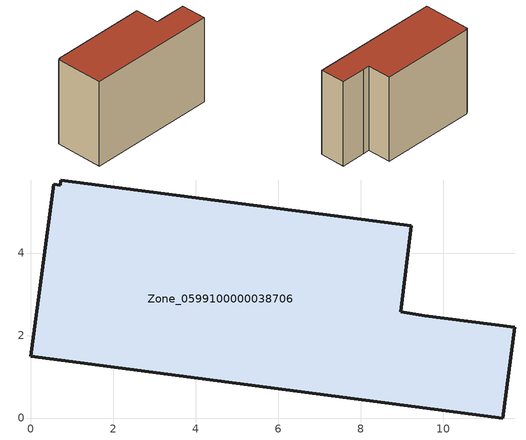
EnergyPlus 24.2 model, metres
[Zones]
Zone_0599100000038706
 floor ground (C_G): 0.56,5.67 0.72,5.65 0.73,5.77 9.23,4.66 8.97,2.57 9.55,2.48 11.74,2.2 11.45,0 0,1.5 z0
 wall outside (C_F): 0,1.5 11.45,0 11.74,2.2 9.55,2.48 8.97,2.57 9.23,4.66 0.73,5.77 0.72,5.65 0.56,5.67 0,1.5 z0:7.8
 roof outside (C_R): 0.72,5.65 0.56,5.67 0,1.5 11.45,0 11.74,2.2 9.55,2.48 8.97,2.57 9.23,4.66 0.73,5.77 z7.8
[BUILDING]
Pand.0599100000038706: North Axis=0; Terrain=City; Loads Convergence Tolerance Value=0.04; Temperature Convergence Tolerance Value=0.4; Solar Distribution=FullExterior; Maximum Number of Warmup Days=25; Minimum Number of Warmup Days=1
[Site:Location]
Rotterdam.The.Hague.AP_ZH_NLD Design_Conditions: Latitude=51.96; Longitude=4.45; Time Zone=1; Elevation=-4.5
[SITE:GROUNDTEMPERATURE:BUILDINGSURFACE]
18, 18, 18, 18, 18, 18, 18, 18, 18, 18, 18, 18
[MATERIAL] Thermal Absorptance=0.9; Solar Absorptance=0.7; Visible Absorptance=0.7
Name | Roughness | Thickness | Conductivity | Density | Specific Heat
G.TI.1946 | MediumSmooth | 0.15 | 1 | 540 | 1210
F.TI.1946 | Rough | 0.3 | 0.857143 | 1920 | 840
R.TI.1946 | MediumRough | 0.2 | 0.1 | 1500 | 1000
[CONSTRUCTION]
C_G: G.TI.1946
C_F: F.TI.1946
C_R: R.TI.1946
[ZONE]
Zone_0599100000038706: Type=1; Multiplier=1; Ceiling Height=Autocalculate; Volume=Autocalculate; Floor Area=autocalculate; Part of Total Floor Area=Yes
[ZONEINFILTRATION:DESIGNFLOWRATE]
Infil_Zone_0599100000038706: Zone or ZoneList or Space or SpaceList=Zone_0599100000038706; Schedule=AlwaysOn; Design Flow Rate Calculation Method=Flow/Area; Flow Rate per Floor Area=0.003; Constant Term Coefficient=1; Temperature Term Coefficient=0; Velocity Term Coefficient=0; Velocity Squared Term Coefficient=0
[HVACTEMPLATE:ZONE:IDEALLOADSAIRSYSTEM]
Zone_0599100000038706: Maximum Heating Supply Air Temperature=50; Minimum Cooling Supply Air Temperature=13; Maximum Heating Supply Air Humidity Ratio=0.0156; Minimum Cooling Supply Air Humidity Ratio=0.0077; Heating Limit=NoLimit; Cooling Limit=NoLimit; Dehumidification Control Type=ConstantSensibleHeatRatio; Cooling Sensible Heat Ratio=0.7; Dehumidification Setpoint=60; Humidification Control Type=None; Humidification Setpoint=30; Outdoor Air Method=None; Outdoor Air Flow Rate per Person=0.00944; Outdoor Air Flow Rate per Zone Floor Area=0; Outdoor Air Flow Rate per Zone=0; Demand Controlled Ventilation Type=None; Outdoor Air Economizer Type=NoEconomizer; Heat Recovery Type=None; Sensible Heat Recovery Effectiveness=0.7; Latent Heat Recovery Effectiveness=0.65
[ZONECONTROL:THERMOSTAT]
ThermostatControl_Zone_0599100000038706: Zone or ZoneList=Zone_0599100000038706; Control Type Schedule=DualSetpointControlType; Control 1=Thermostat_Zone_0599100000038706; Temperature Difference Between Cutout And Setpoint=0
[THERMOSTATSETPOINT:DUALSETPOINT]
Thermostat_Zone_0599100000038706: Heating Setpoint Temperature Schedule=HeatingSetpoint_Zone_0599100000038706; Cooling Setpoint Temperature Schedule=CoolingSetpoint_Zone_0599100000038706
[SCHEDULE:COMPACT]
HeatingSetpoint_Zone_0599100000038706: Through: 12/31, For: AllDays, Until: 24:00, 21
CoolingSetpoint_Zone_0599100000038706: Through: 12/31, For: AllDays, Until: 24:00, 24
DualSetpointControlType: Through: 12/31, For: AllDays, Until: 24:00, 4
AlwaysOn: Through: 12/31, For: AllDays, Until: 24:00, 1
